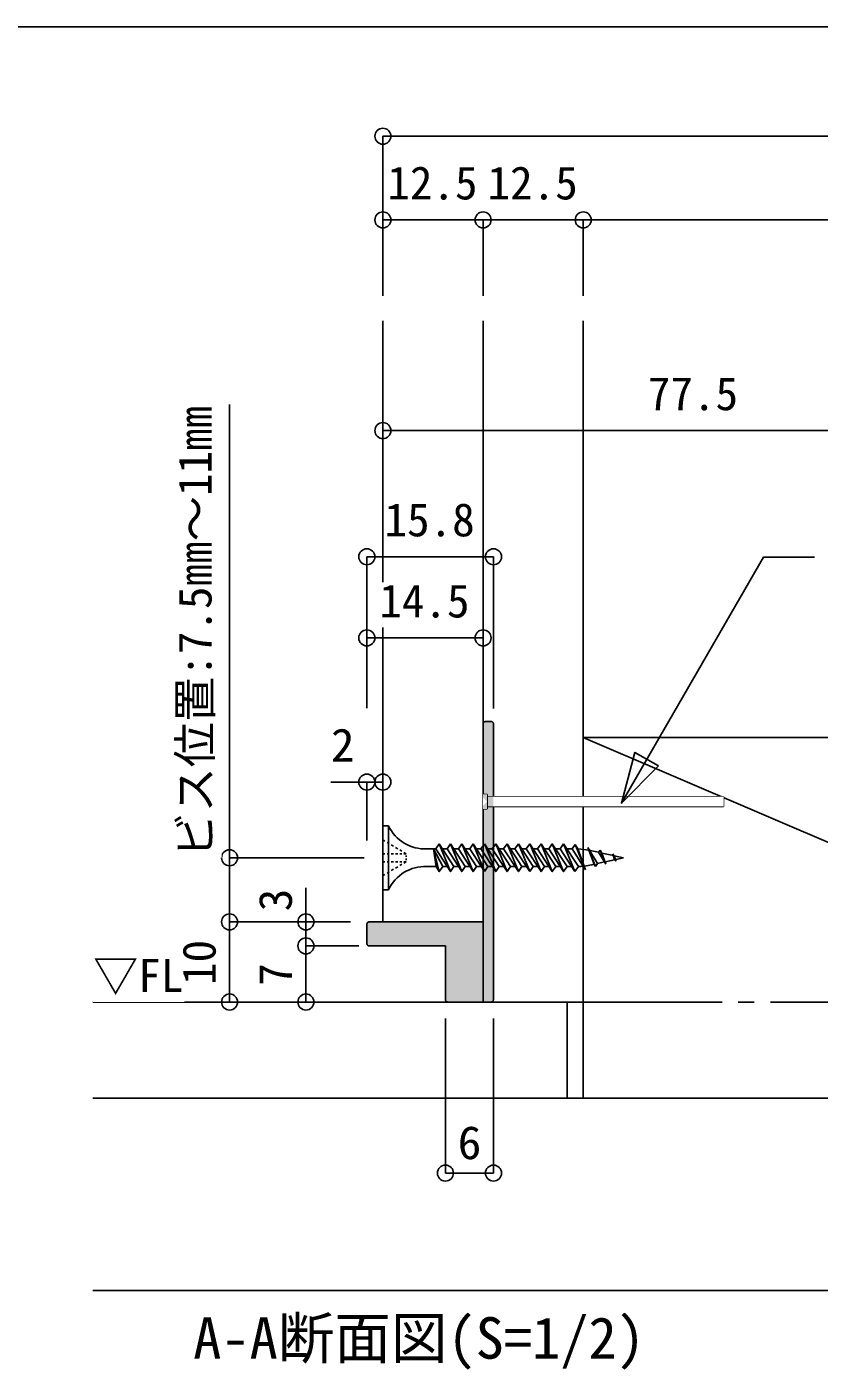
# Model space of a CAD drawing. Units: millimetres on the paper, with parts at other scales. Extents: x -210 to 210, y -149 to 149.
# Drawn here: x 26.2 to 75.7, y 53.6 to 137.5 of the extents above; entities that cross this region are included whole.
import ezdxf
from ezdxf.enums import TextEntityAlignment as Align

# ---------------------------------------------------------------- set-up
doc = ezdxf.new("R2010")
doc.units = ezdxf.units.MM
doc.linetypes.add('CHAIN2', pattern=[12, 9, -1, 1, -1])
for name, color, linetype in [('0-0', 7, 'Continuous'), ('5-0', 254, 'Continuous'), ('5-1', 5, 'Continuous'), ('5-2', 7, 'Continuous'), ('6-0', 7, 'Continuous'), ('6-1', 4, 'Continuous')]:
    doc.layers.add(name, color=color, linetype=linetype)
doc.styles.add('ＭＳ ゴシック', font='')
doc.styles.get('ＭＳ ゴシック').set_extended_font_data('MS Gothic')

msp = doc.modelspace()

# ---------------------------------------------------------------- linework, layer by layer
at = {"layer": '0-0', "color": 2}
msp.add_line((-197.5, 137.5), (197.5, 137.5), dxfattribs=at)
at = {"layer": '5-0', "color": 7}
for p, q in [((60.941, 70.665), (60.941, 93.165)), ((60.941, 93.165), (113.441, 93.165)), ((60.941, 93.165), (113.441, 70.665)), ((30.36, 76.665), (59.941, 76.665)), ((59.941, 76.665), (59.941, 70.665)), ((30.36, 70.665), (137.772, 70.665)), ((60.941, 70.665), (113.441, 70.665)), ((30.36, 58.665), (137.772, 58.665))]:
    msp.add_line(p, q, dxfattribs=at)
at = {"layer": '5-0', "color": 6, "linetype": 'CHAIN2'}
msp.add_line((36.61, 76.665), (137.772, 76.665), dxfattribs=at)
at = {"layer": '5-0', "color": 7}
for points in [[(48.441, 119.165), (48.441, 81.665), (54.691, 81.665), (54.691, 119.165)], [(54.691, 119.165), (54.691, 76.665), (60.941, 76.665), (60.941, 119.165)], [(47.485, 80.209), (47.466, 80.232), (47.452, 80.257), (47.444, 80.286), (47.441, 80.315), (47.441, 81.515), (47.444, 81.544), (47.452, 81.572), (47.466, 81.598), (47.485, 81.621), (47.508, 81.64), (47.534, 81.653), (47.562, 81.662), (47.591, 81.665), (54.691, 81.665), (54.691, 88.915), (54.941, 89.165), (54.691, 89.415), (54.691, 94.015), (54.694, 94.044), (54.702, 94.072), (54.716, 94.098), (54.735, 94.121), (54.758, 94.14), (54.784, 94.153), (54.812, 94.162), (54.841, 94.165), (55.191, 94.165)], [(55.191, 94.165), (55.206, 94.164), (55.22, 94.162), (55.235, 94.158), (55.248, 94.153), (55.262, 94.147), (55.274, 94.14), (55.286, 94.131), (55.307, 94.11), (55.316, 94.098), (55.323, 94.086), (55.33, 94.072), (55.335, 94.058), (55.338, 94.044), (55.34, 94.03), (55.341, 94.015), (55.341, 76.815), (55.338, 76.786), (55.33, 76.757), (55.316, 76.732), (55.297, 76.709), (55.274, 76.69), (55.248, 76.676), (55.22, 76.668), (55.191, 76.665), (52.491, 76.665), (52.462, 76.668), (52.434, 76.676), (52.408, 76.69), (52.385, 76.709), (52.366, 76.732), (52.352, 76.757), (52.344, 76.786), (52.341, 76.815), (52.341, 80.165), (47.591, 80.165), (47.562, 80.168), (47.534, 80.176), (47.508, 80.19), (47.485, 80.209)]]:
    msp.add_lwpolyline(points, dxfattribs=at)
at = {"layer": '5-0'}
for points in [[(47.441, 80.315), (47.444, 81.544), (47.444, 80.286)], [(47.441, 81.515), (47.444, 81.544), (47.441, 80.315)], [(47.444, 80.286), (47.452, 81.572), (47.452, 80.257)], [(47.444, 81.544), (47.452, 81.572), (47.444, 80.286)], [(47.452, 81.572), (47.466, 81.598), (47.466, 80.232)], [(47.452, 80.257), (47.452, 81.572), (47.466, 80.232)], [(47.466, 81.598), (47.485, 81.621), (47.485, 80.209)], [(47.466, 80.232), (47.466, 81.598), (47.485, 80.209)], [(47.485, 81.621), (47.508, 81.64), (47.508, 80.19)], [(47.485, 80.209), (47.485, 81.621), (47.508, 80.19)], [(47.508, 81.64), (47.534, 81.653), (47.534, 80.176)], [(47.508, 80.19), (47.508, 81.64), (47.534, 80.176)], [(47.534, 81.653), (47.562, 81.662), (47.562, 80.168)], [(47.534, 80.176), (47.534, 81.653), (47.562, 80.168)], [(47.562, 81.662), (47.591, 81.665), (47.591, 80.165)], [(47.562, 80.168), (47.562, 81.662), (47.591, 80.165)], [(47.591, 81.665), (54.691, 81.665), (52.341, 80.165)], [(47.591, 80.165), (47.591, 81.665), (52.341, 80.165)], [(52.341, 76.815), (54.691, 81.665), (52.344, 76.786)], [(52.341, 80.165), (54.691, 81.665), (52.341, 76.815)], [(52.344, 76.786), (54.691, 81.665), (52.352, 76.757)], [(52.352, 76.757), (54.691, 81.665), (52.366, 76.732)], [(52.366, 76.732), (54.691, 81.665), (52.385, 76.709)], [(52.385, 76.709), (54.691, 81.665), (52.408, 76.69)], [(52.408, 76.69), (54.691, 81.665), (52.434, 76.676)], [(52.434, 76.676), (54.691, 81.665), (52.462, 76.668)], [(52.462, 76.668), (54.691, 81.665), (52.491, 76.665)], [(52.491, 76.665), (54.691, 81.665), (55.191, 76.665)]]:
    msp.add_solid(points, dxfattribs=at)
at = {"layer": '5-1'}
for p, q in [((48.441, 87.665), (48.441, 83.665)), ((48.791, 87.665), (48.441, 87.665)), ((48.791, 83.665), (48.791, 87.665)), ((48.441, 86.78), (48.573, 86.701)), ((48.705, 86.623), (48.836, 86.544)), ((48.968, 86.465), (49.1, 86.387)), ((51.955, 86.527), (51.739, 86.22)), ((52.877, 85.11), (51.955, 86.527)), ((52.66, 86.527), (52.444, 86.22)), ((53.582, 85.11), (52.66, 86.527)), ((53.366, 86.527), (53.15, 86.22)), ((54.288, 85.11), (53.366, 86.527)), ((54.072, 86.527), (53.855, 86.22)), ((54.072, 86.527), (54.777, 84.802)), ((54.993, 85.11), (54.072, 86.527)), ((54.777, 86.527), (54.561, 86.22)), ((55.699, 85.11), (54.777, 86.527)), ((55.483, 86.527), (55.267, 86.22)), ((56.404, 85.11), (55.483, 86.527)), ((56.188, 86.527), (55.972, 86.22)), ((57.11, 85.11), (56.188, 86.527)), ((56.894, 86.527), (56.678, 86.22)), ((56.894, 86.527), (57.599, 84.802)), ((57.815, 85.11), (56.894, 86.527)), ((57.599, 86.527), (57.383, 86.22)), ((58.521, 85.11), (57.599, 86.527)), ((58.305, 86.527), (58.089, 86.22)), ((59.227, 85.11), (58.305, 86.527)), ((59.716, 86.527), (59.5, 86.22)), ((59.716, 86.527), (60.422, 84.802)), ((60.638, 85.11), (59.716, 86.527)), ((60.439, 86.484), (60.254, 86.22)), ((60.439, 86.484), (61.081, 84.915)), ((60.611, 86.22), (60.439, 86.484)), ((48.441, 85.915), (48.573, 85.915)), ((48.705, 85.915), (48.836, 85.915)), ((48.968, 85.915), (49.1, 85.915)), ((49.232, 86.308), (49.364, 86.229)), ((49.232, 85.915), (49.364, 85.915)), ((49.496, 86.151), (49.627, 86.072)), ((49.496, 85.915), (49.627, 85.915)), ((49.759, 85.994), (49.891, 85.915)), ((49.759, 85.915), (49.891, 85.915)), ((49.891, 85.815), (49.891, 85.715)), ((49.891, 85.615), (49.891, 85.515)), ((51.191, 86.22), (51.739, 86.22)), ((52.171, 85.11), (51.602, 86.22)), ((51.755, 85.11), (51.602, 86.22)), ((51.739, 86.22), (52.66, 84.802)), ((52.155, 86.22), (52.444, 86.22)), ((52.444, 86.22), (53.366, 84.802)), ((52.86, 86.22), (53.15, 86.22)), ((53.15, 86.22), (54.072, 84.802)), ((53.566, 86.22), (53.855, 86.22)), ((53.855, 86.22), (54.777, 84.802)), ((54.272, 86.22), (54.561, 86.22)), ((54.561, 86.22), (55.483, 84.802)), ((54.977, 86.22), (55.267, 86.22)), ((55.267, 86.22), (56.188, 84.802)), ((55.683, 86.22), (55.972, 86.22)), ((55.972, 86.22), (56.894, 84.802)), ((56.388, 86.22), (56.678, 86.22)), ((56.678, 86.22), (57.599, 84.802)), ((57.094, 86.22), (57.383, 86.22)), ((57.383, 86.22), (58.305, 84.802)), ((57.799, 86.22), (58.089, 86.22)), ((58.089, 86.22), (59.01, 84.802)), ((58.505, 86.22), (58.794, 86.22)), ((58.794, 86.22), (59.716, 84.802)), ((59.21, 86.22), (59.5, 86.22)), ((59.5, 86.22), (60.422, 84.802)), ((59.916, 86.22), (60.254, 86.22)), ((60.254, 86.22), (61.081, 84.915)), ((60.611, 86.22), (61.081, 84.915)), ((61.215, 86.312), (61.613, 85.26)), ((61.215, 86.312), (61.701, 85.125)), ((61.828, 85.307), (61.215, 86.312)), ((61.472, 86.101), (61.898, 86.007)), ((61.991, 86.14), (61.898, 86.007)), ((61.898, 86.007), (62.347, 85.269)), ((61.991, 86.14), (62.347, 85.269)), ((62.108, 85.96), (61.991, 86.14)), ((62.108, 85.96), (62.347, 85.269)), ((62.108, 85.96), (62.822, 85.802)), ((62.891, 85.543), (62.298, 85.411)), ((62.79, 85.912), (62.975, 85.459)), ((62.982, 85.563), (62.79, 85.912)), ((62.891, 85.543), (62.79, 85.912)), ((62.872, 85.791), (63.441, 85.665)), ((62.891, 85.543), (62.975, 85.459)), ((62.975, 85.459), (62.982, 85.563)), ((63.441, 85.665), (62.982, 85.563)), ((48.441, 85.415), (48.573, 85.415)), ((48.705, 85.415), (48.836, 85.415)), ((48.705, 84.707), (48.836, 84.786)), ((48.968, 85.415), (49.1, 85.415)), ((48.968, 84.864), (49.1, 84.943)), ((49.232, 85.415), (49.364, 85.415)), ((49.232, 85.022), (49.364, 85.1)), ((49.496, 85.415), (49.627, 85.415)), ((49.496, 85.179), (49.627, 85.258)), ((49.759, 85.336), (49.891, 85.415)), ((49.759, 85.415), (49.891, 85.415)), ((51.191, 85.11), (51.755, 85.11)), ((51.755, 85.11), (51.955, 84.802)), ((52.171, 85.11), (52.461, 85.11)), ((52.171, 85.11), (52.461, 85.11)), ((52.877, 85.11), (53.166, 85.11)), ((53.582, 85.11), (53.872, 85.11)), ((54.288, 85.11), (54.577, 85.11)), ((54.777, 84.802), (54.993, 85.11)), ((54.993, 85.11), (55.283, 85.11)), ((55.699, 85.11), (55.988, 85.11)), ((56.404, 85.11), (56.694, 85.11)), ((57.11, 85.11), (57.399, 85.11)), ((57.599, 84.802), (57.815, 85.11)), ((57.815, 85.11), (58.105, 85.11)), ((58.521, 85.11), (58.811, 85.11)), ((59.227, 85.11), (59.516, 85.11)), ((60.222, 85.11), (59.932, 85.11)), ((60.422, 84.802), (60.638, 85.11)), ((61.472, 85.228), (61.613, 85.26)), ((61.613, 85.26), (61.701, 85.125)), ((61.701, 85.125), (61.828, 85.307)), ((62.265, 85.404), (61.828, 85.307)), ((48.441, 84.55), (48.573, 84.629)), ((48.441, 83.665), (48.791, 83.665))]:
    msp.add_line(p, q, dxfattribs=at)
for points in [[(51.955, 86.527), (52.66, 84.802), (52.877, 85.11)], [(52.66, 86.527), (53.366, 84.802), (53.582, 85.11)], [(53.366, 86.527), (54.072, 84.802), (54.288, 85.11)], [(54.777, 86.527), (55.483, 84.802), (55.699, 85.11)], [(55.483, 86.527), (56.188, 84.802), (56.404, 85.11)], [(56.188, 86.527), (56.894, 84.802), (57.11, 85.11)], [(57.599, 86.527), (58.305, 84.802), (58.521, 85.11)], [(58.305, 86.527), (59.01, 84.802), (59.227, 85.11)], [(59.932, 85.11), (59.01, 86.527), (58.794, 86.22)], [(59.01, 86.527), (59.716, 84.802), (59.932, 85.11)], [(51.602, 86.22), (51.955, 84.802), (52.171, 85.11)]]:
    msp.add_lwpolyline(points, dxfattribs=at)
for centre, radius, start, end in [((51.059, 88.716), 2.5, 204.87294, 273.02417), ((60.39, 81.22), 5, 79.74317, 87.44551), ((60.39, 81.22), 5, 77.5, 79.21821), ((51.059, 82.613), 2.5, 86.97583, 155.12706), ((60.39, 90.11), 5, 272.79515, 276.29746), ((60.39, 90.11), 5, 276.97898, 282.5)]:
    msp.add_arc(centre, radius, start, end, dxfattribs=at)
at = {"layer": '5-2'}
for p, q in [((69.691, 89.465), (54.941, 89.465)), ((54.941, 89.465), (54.941, 88.865)), ((69.691, 89.465), (69.691, 88.865)), ((69.691, 88.865), (54.941, 88.865))]:
    msp.add_line(p, q, dxfattribs=at)
at = {"layer": '6-1'}
for p, q in [((48.441, 120.722), (48.441, 130.681)), ((48.441, 130.681), (125.941, 130.681)), ((48.441, 120.722), (48.441, 125.459)), ((54.691, 125.459), (48.441, 125.459)), ((54.691, 120.722), (54.691, 125.459)), ((60.941, 125.459), (54.691, 125.459)), ((54.691, 120.722), (54.691, 125.459)), ((60.941, 120.722), (60.941, 125.459)), ((60.941, 120.722), (60.941, 125.459)), ((60.941, 125.459), (113.441, 125.459)), ((38.881, 85.665), (38.881, 113.944)), ((48.441, 108.122), (48.441, 112.311)), ((48.441, 112.311), (87.191, 112.311)), ((47.441, 94.99), (47.441, 104.441)), ((55.341, 104.441), (47.441, 104.441)), ((55.341, 94.971), (55.341, 104.441)), ((47.441, 94.99), (47.441, 99.38)), ((47.441, 99.38), (54.691, 99.38)), ((54.691, 94.971), (54.691, 99.38)), ((48.441, 90.387), (47.441, 90.387)), ((48.441, 86.741), (48.441, 90.387)), ((47.272, 85.665), (38.881, 85.665)), ((38.881, 85.665), (38.881, 81.665)), ((43.639, 81.665), (43.639, 83.791)), ((46.422, 81.665), (38.881, 81.665)), ((38.881, 76.665), (38.881, 81.665)), ((46.422, 81.665), (38.881, 81.665)), ((46.022, 81.665), (43.639, 81.665)), ((43.639, 81.665), (43.639, 80.165)), ((46.947, 80.165), (43.639, 80.165)), ((43.639, 76.665), (43.639, 80.165)), ((45.778, 80.165), (43.639, 80.165)), ((46.022, 76.665), (38.881, 76.665)), ((46.022, 76.665), (43.639, 76.665)), ((52.341, 75.645), (52.341, 65.99)), ((55.341, 75.645), (55.341, 65.99)), ((52.341, 65.99), (55.341, 65.99))]:
    msp.add_line(p, q, dxfattribs=at)
msp.add_lwpolyline([(47.441, 86.741), (47.441, 90.387), (45.198, 90.387)], dxfattribs=at)
for centre in [(48.441, 130.681), (48.441, 125.459), (54.691, 125.459), (60.941, 125.459), (48.441, 112.311), (47.441, 104.441), (55.341, 104.441), (47.441, 99.38), (54.691, 99.38), (47.441, 90.387), (48.441, 90.387), (38.881, 85.665), (38.881, 81.665), (38.881, 81.665), (43.639, 81.665), (43.639, 80.165), (43.639, 80.165), (38.881, 76.665), (43.639, 76.665), (52.341, 65.99), (55.341, 65.99)]:
    msp.add_circle(centre, 0.5, dxfattribs=at)

# ---------------------------------------------------------------- wipeouts: each hides what was drawn before it
at = {"color": 7}
msp.add_wipeout([(64.966, 112.965), (64.966, 115.788), (70.666, 115.788), (70.666, 112.965)], dxfattribs=at)
msp.add_wipeout([(36.61, 53.637), (36.61, 57.165), (64.903, 57.165), (64.903, 53.637)])

# ---------------------------------------------------------------- next in the draw order: texts
at = {"layer": '6-0', "style": 'ＭＳ ゴシック'}
msp.add_text('A-A断面図(S=1/2)', height=2.586, dxfattribs=at).set_placement((36.61, 53.637), align=Align.BOTTOM_LEFT)
at = {"layer": '6-1', "style": 'ＭＳ ゴシック'}
msp.add_text('77.5', height=2.069, dxfattribs=at).set_placement((64.966, 112.965), align=Align.BOTTOM_LEFT)

# ---------------------------------------------------------------- next in the draw order: wipeouts: each hides what was drawn before it
at = {"color": 7}
for points in [[(54.966, 126.113), (54.966, 128.935), (60.666, 128.935), (60.666, 126.113)], [(38.378, 85.665), (35.556, 85.665), (35.556, 113.944), (38.378, 113.944)], [(48.541, 105.096), (48.541, 107.918), (54.241, 107.918), (54.241, 105.096)], [(48.216, 100.034), (48.216, 102.857), (53.916, 102.857), (53.916, 100.034)], [(45.198, 91.042), (45.198, 93.864), (46.666, 93.864), (46.666, 91.042)], [(43.389, 82.324), (40.567, 82.324), (40.567, 83.791), (43.389, 83.791)], [(43.389, 77.681), (40.567, 77.681), (40.567, 79.149), (43.389, 79.149)], [(53.107, 66.24), (53.107, 69.062), (54.575, 69.062), (54.575, 66.24)]]:
    msp.add_wipeout(points, dxfattribs=at)
for points in [[(69.691, 89.465), (69.691, 88.865), (54.941, 88.865), (54.941, 89.465)], [(30.36, 76.665), (30.36, 79.487), (36.061, 79.487), (36.061, 76.665)]]:
    msp.add_wipeout(points)

# ---------------------------------------------------------------- next in the draw order: linework, layer by layer
at = {"layer": '5-2'}
for p, q in [((54.941, 89.615), (54.691, 89.615)), ((54.691, 89.615), (54.691, 88.715)), ((54.941, 89.615), (54.941, 88.715)), ((54.941, 88.715), (54.691, 88.715))]:
    msp.add_line(p, q, dxfattribs=at)
at = {"layer": '6-0', "color": 6}
msp.add_lwpolyline([(75.353, 104.416), (72.178, 104.416), (63.316, 89.065)], dxfattribs=at)
msp.add_lwpolyline([(65.64, 91.39), (63.316, 89.065), (64.166, 92.24)], close=True, dxfattribs=at)
at = {"layer": '6-1'}
for centre in [(54.691, 125.459), (60.941, 125.459)]:
    msp.add_circle(centre, 0.5, dxfattribs=at)

# ---------------------------------------------------------------- next in the draw order: texts
at = {"layer": '6-0', "style": 'ＭＳ ゴシック'}
msp.add_text('▽FL', height=2.069, dxfattribs=at).set_placement((30.36, 76.665), align=Align.BOTTOM_LEFT)
at = {"layer": '6-1', "style": 'ＭＳ ゴシック'}
for s, p in [('12.5', (54.966, 126.113)), ('15.8', (48.541, 105.096)), ('14.5', (48.216, 100.034))]:
    msp.add_text(s, height=2.069, dxfattribs=at).set_placement(p, align=Align.BOTTOM_LEFT)
for s, p in [('ビス位置:7.5㎜～11㎜', (38.378, 85.665)), ('3', (43.389, 82.324)), ('7', (43.389, 77.681))]:
    msp.add_text(s, height=2.069, rotation=90, dxfattribs=at).set_placement(p, align=Align.BOTTOM_LEFT)
at = {"layer": '6-1', "style": 'ＭＳ ゴシック', "width": 1.05}
for s, p in [('2', (45.198, 91.042)), ('6', (53.107, 66.24))]:
    msp.add_text(s, height=2.069, dxfattribs=at).set_placement(p, align=Align.BOTTOM_LEFT)

# ---------------------------------------------------------------- next in the draw order: wipeouts: each hides what was drawn before it
at = {"color": 7}
for points in [[(48.716, 126.113), (48.716, 128.935), (54.416, 128.935), (54.416, 126.113)], [(38.631, 77.726), (35.808, 77.726), (35.808, 80.604), (38.631, 80.604)]]:
    msp.add_wipeout(points, dxfattribs=at)
msp.add_wipeout([(54.941, 89.615), (54.941, 88.715), (54.691, 88.715), (54.691, 89.615)])

# ---------------------------------------------------------------- next in the draw order: linework, layer by layer
at = {"layer": '5-0'}
for points in [[(54.691, 89.415), (54.694, 94.044), (54.941, 89.165)], [(54.691, 94.015), (54.694, 94.044), (54.691, 89.415)], [(54.694, 94.044), (54.702, 94.072), (54.941, 89.165)], [(54.702, 94.072), (54.716, 94.098), (54.941, 89.165)], [(54.716, 94.098), (54.735, 94.121), (54.941, 89.165)], [(54.735, 94.121), (54.758, 94.14), (54.941, 89.165)], [(54.758, 94.14), (54.784, 94.153), (54.941, 89.165)], [(54.784, 94.153), (54.812, 94.162), (54.941, 89.165)], [(54.812, 94.162), (54.841, 94.165), (54.941, 89.165)], [(54.841, 94.165), (55.191, 94.165), (54.941, 89.165)], [(54.941, 89.165), (55.191, 94.165), (55.191, 76.665)], [(55.191, 94.165), (55.206, 94.164), (55.191, 76.665)], [(55.191, 76.665), (55.206, 94.164), (55.22, 76.668)], [(55.206, 94.164), (55.22, 94.162), (55.22, 76.668)], [(55.22, 94.162), (55.235, 94.158), (55.22, 76.668)], [(55.22, 76.668), (55.235, 94.158), (55.248, 76.676)], [(55.235, 94.158), (55.248, 94.153), (55.248, 76.676)], [(55.248, 94.153), (55.262, 94.147), (55.274, 76.69)], [(55.248, 76.676), (55.248, 94.153), (55.274, 76.69)], [(55.262, 94.147), (55.274, 94.14), (55.274, 76.69)], [(55.274, 94.14), (55.286, 94.131), (55.297, 76.709)], [(55.274, 76.69), (55.274, 94.14), (55.297, 76.709)], [(55.286, 94.131), (55.307, 94.11), (55.297, 76.709)], [(55.297, 76.709), (55.307, 94.11), (55.316, 76.732)], [(55.307, 94.11), (55.316, 94.098), (55.316, 76.732)], [(55.316, 94.098), (55.323, 94.086), (55.33, 76.757)], [(55.316, 76.732), (55.316, 94.098), (55.33, 76.757)], [(55.323, 94.086), (55.33, 94.072), (55.33, 76.757)], [(55.33, 94.072), (55.335, 94.058), (55.338, 76.786)], [(55.33, 76.757), (55.33, 94.072), (55.338, 76.786)], [(55.335, 94.058), (55.338, 94.044), (55.338, 76.786)], [(55.338, 94.044), (55.34, 94.03), (55.341, 76.815)], [(55.338, 76.786), (55.338, 94.044), (55.341, 76.815)], [(55.34, 94.03), (55.341, 94.015), (55.341, 76.815)], [(54.691, 81.665), (54.941, 89.165), (55.191, 76.665)], [(54.691, 88.915), (54.941, 89.165), (54.691, 81.665)]]:
    msp.add_solid(points, dxfattribs=at)

# ---------------------------------------------------------------- next in the draw order: texts
at = {"layer": '6-1', "style": 'ＭＳ ゴシック'}
msp.add_text('12.5', height=2.069, dxfattribs=at).set_placement((48.716, 126.113), align=Align.BOTTOM_LEFT)
msp.add_text('10', height=2.069, rotation=90, dxfattribs=at).set_placement((38.631, 77.726), align=Align.BOTTOM_LEFT)

doc.saveas('drawing.dxf')
